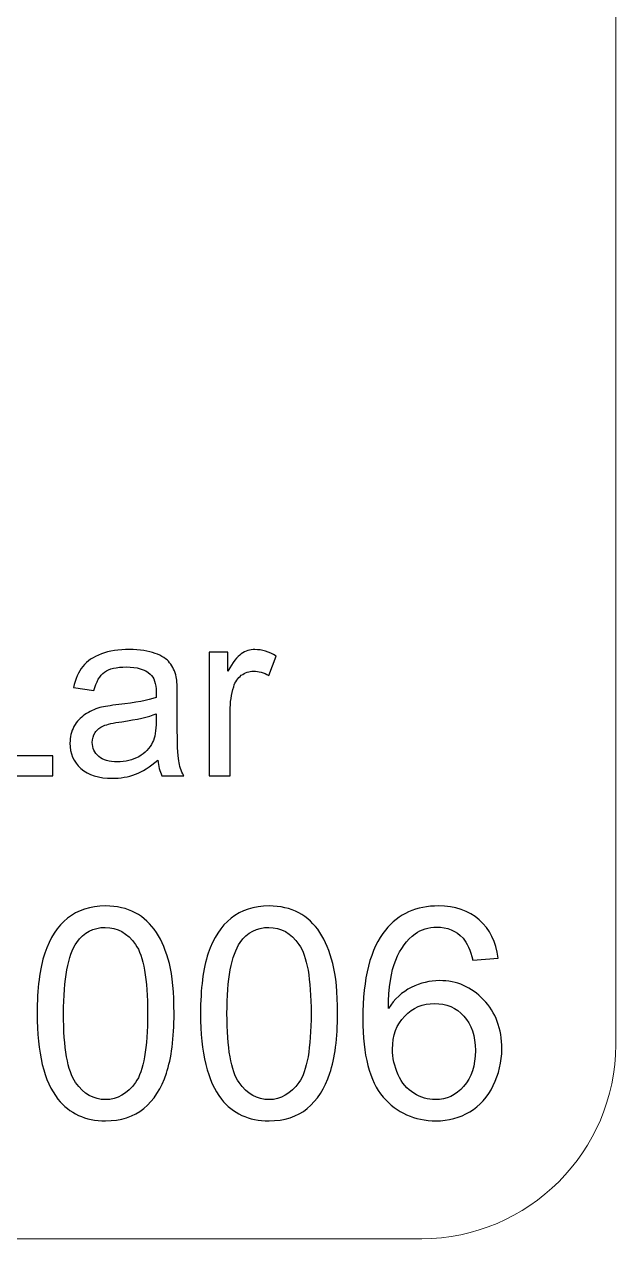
# Model space of a CAD drawing. Header units: millimetres. Extents: x -19.9 to 19.9, y -20 to 19.8.
# Drawn here: x 10.57 to 19.9, y -20 to -0.85 of the extents above; entities that cross this region are included whole.
import ezdxf

# ---------------------------------------------------------------- set-up
doc = ezdxf.new("R2010")
doc.units = ezdxf.units.MM
doc.header["$MEASUREMENT"] = 0
doc.layers.add('Layer 1', color=7, linetype='Continuous')

msp = doc.modelspace()

# ---------------------------------------------------------------- linework, layer by layer
at = {"layer": 'Layer 1', "color": 250, "lineweight": 9}
msp.add_open_spline([(16.8405, 19.7999), (16.8405, 19.7999), (-16.8405, 19.7999), (-16.8405, 19.7999), (-18.5232, 19.7999), (-19.9, 18.4231), (-19.9, 16.7404), (-19.9, 16.7404), (-19.9, -16.9405), (-19.9, -16.9405), (-19.9, -18.6232), (-18.5232, -20), (-16.8405, -20), (-16.8405, -20), (16.8405, -20), (16.8405, -20), (18.5232, -20), (19.9, -18.6232), (19.9, -16.9405), (19.9, -16.9405), (19.9, 16.7404), (19.9, 16.7404), (19.9, 18.4231), (18.5232, 19.7999), (16.8405, 19.7999)], degree=3, knots=[0, 0, 0, 0, 0.125, 0.125, 0.125, 0.25, 0.25, 0.25, 0.375, 0.375, 0.375, 0.5, 0.5, 0.5, 0.625, 0.625, 0.625, 0.75, 0.75, 0.75, 0.875, 0.875, 0.875, 1, 1, 1, 1], dxfattribs=at)
at = {"layer": 'Layer 1', "color": 240}
for points, knots in [([(9.3445, -12.6972), (9.3445, -12.6972), (9.3445, -10.0098), (9.3445, -10.0098), (9.3445, -10.0098), (9.701, -10.0098), (9.701, -10.0098), (9.701, -10.0098), (9.701, -12.3819), (9.701, -12.3819), (9.701, -12.3819), (11.0223, -12.3819), (11.0223, -12.3819), (11.0223, -12.3819), (11.0223, -12.6972), (11.0223, -12.6972), (11.0223, -12.6972), (9.3445, -12.6972), (9.3445, -12.6972)], [0, 0, 0, 0, 0.1666667, 0.1666667, 0.1666667, 0.3333333, 0.3333333, 0.3333333, 0.5, 0.5, 0.5, 0.6666667, 0.6666667, 0.6666667, 0.8333333, 0.8333333, 0.8333333, 1, 1, 1, 1]), ([(12.6776, -12.4532), (12.5537, -12.5583), (12.4373, -12.6296), (12.3247, -12.6747), (12.2121, -12.716), (12.0882, -12.7385), (11.9607, -12.7385), (11.7466, -12.7385), (11.5816, -12.686), (11.4652, -12.5809), (11.3488, -12.4795), (11.2925, -12.3444), (11.2925, -12.183), (11.2925, -12.0892), (11.315, -11.9991), (11.3563, -11.9202), (11.4014, -11.8414), (11.4577, -11.7814), (11.529, -11.7325), (11.6003, -11.6838), (11.6791, -11.65), (11.7654, -11.6237), (11.833, -11.6087), (11.9306, -11.59), (12.062, -11.5749), (12.3284, -11.5449), (12.5236, -11.5074), (12.6513, -11.4623), (12.6513, -11.4173), (12.6513, -11.3873), (12.6513, -11.376), (12.6513, -11.2409), (12.6212, -11.1471), (12.5575, -11.0945), (12.4749, -11.0194), (12.3472, -10.9819), (12.182, -10.9819), (12.0244, -10.9819), (11.9118, -11.0082), (11.8368, -11.0645), (11.7617, -11.117), (11.7091, -11.2146), (11.6716, -11.3535), (11.6716, -11.3535), (11.3488, -11.3085), (11.3488, -11.3085), (11.3789, -11.1696), (11.4276, -11.0569), (11.4952, -10.9744), (11.5628, -10.8881), (11.6604, -10.8242), (11.7879, -10.7755), (11.9156, -10.7304), (12.062, -10.7079), (12.2309, -10.7079), (12.396, -10.7079), (12.5311, -10.7267), (12.6363, -10.768), (12.7413, -10.8055), (12.8164, -10.8543), (12.8652, -10.9144), (12.914, -10.9744), (12.9478, -11.0495), (12.9703, -11.1395), (12.9815, -11.1958), (12.9853, -11.2971), (12.9853, -11.4436), (12.9853, -11.4436), (12.9853, -11.8789), (12.9853, -11.8789), (12.9853, -12.1868), (12.9928, -12.3782), (13.0078, -12.4607), (13.019, -12.5433), (13.0453, -12.6222), (13.0866, -12.6972), (13.0866, -12.6972), (12.7413, -12.6972), (12.7413, -12.6972), (12.7075, -12.6259), (12.6888, -12.5471), (12.6776, -12.4532)], [0, 0, 0, 0, 0.037037, 0.037037, 0.037037, 0.0740741, 0.0740741, 0.0740741, 0.1111111, 0.1111111, 0.1111111, 0.1481481, 0.1481481, 0.1481481, 0.1851852, 0.1851852, 0.1851852, 0.2222222, 0.2222222, 0.2222222, 0.2592593, 0.2592593, 0.2592593, 0.2962963, 0.2962963, 0.2962963, 0.3333333, 0.3333333, 0.3333333, 0.3703704, 0.3703704, 0.3703704, 0.4074074, 0.4074074, 0.4074074, 0.4444444, 0.4444444, 0.4444444, 0.4814815, 0.4814815, 0.4814815, 0.5185185, 0.5185185, 0.5185185, 0.5555556, 0.5555556, 0.5555556, 0.5925926, 0.5925926, 0.5925926, 0.6296296, 0.6296296, 0.6296296, 0.6666667, 0.6666667, 0.6666667, 0.7037037, 0.7037037, 0.7037037, 0.7407407, 0.7407407, 0.7407407, 0.7777778, 0.7777778, 0.7777778, 0.8148148, 0.8148148, 0.8148148, 0.8518519, 0.8518519, 0.8518519, 0.8888889, 0.8888889, 0.8888889, 0.9259259, 0.9259259, 0.9259259, 0.962963, 0.962963, 0.962963, 1, 1, 1, 1]), ([(13.4883, -12.6972), (13.4883, -12.6972), (13.4883, -10.7492), (13.4883, -10.7492), (13.4883, -10.7492), (13.7848, -10.7492), (13.7848, -10.7492), (13.7848, -10.7492), (13.7848, -11.0457), (13.7848, -11.0457), (13.8598, -10.9106), (13.9312, -10.8167), (13.995, -10.7755), (14.0588, -10.7304), (14.1302, -10.7079), (14.209, -10.7079), (14.3178, -10.7079), (14.4304, -10.7417), (14.5468, -10.813), (14.5468, -10.813), (14.4304, -11.117), (14.4304, -11.117), (14.3478, -11.072), (14.269, -11.0495), (14.1902, -11.0495), (14.1188, -11.0495), (14.0513, -11.072), (13.995, -11.1133), (13.9387, -11.1583), (13.8974, -11.2183), (13.8748, -11.2935), (13.8373, -11.4098), (13.8186, -11.5411), (13.8186, -11.68), (13.8186, -11.68), (13.8186, -12.6972), (13.8186, -12.6972), (13.8186, -12.6972), (13.4883, -12.6972), (13.4883, -12.6972)], [0, 0, 0, 0, 0.0769231, 0.0769231, 0.0769231, 0.1538462, 0.1538462, 0.1538462, 0.2307692, 0.2307692, 0.2307692, 0.3076923, 0.3076923, 0.3076923, 0.3846154, 0.3846154, 0.3846154, 0.4615385, 0.4615385, 0.4615385, 0.5384615, 0.5384615, 0.5384615, 0.6153846, 0.6153846, 0.6153846, 0.6923077, 0.6923077, 0.6923077, 0.7692308, 0.7692308, 0.7692308, 0.8461538, 0.8461538, 0.8461538, 0.9230769, 0.9230769, 0.9230769, 1, 1, 1, 1]), ([(12.6513, -11.7213), (12.5311, -11.7702), (12.351, -11.8113), (12.1108, -11.8452), (11.9757, -11.864), (11.8781, -11.8865), (11.8218, -11.909), (11.7654, -11.9352), (11.7242, -11.9691), (11.6904, -12.0178), (11.6604, -12.0629), (11.6453, -12.1154), (11.6453, -12.1717), (11.6453, -12.2618), (11.6791, -12.3331), (11.7466, -12.3931), (11.8142, -12.4494), (11.9118, -12.4795), (12.0395, -12.4795), (12.167, -12.4795), (12.2797, -12.4532), (12.3773, -12.3969), (12.4786, -12.3406), (12.5499, -12.2656), (12.595, -12.168), (12.6325, -12.0966), (12.6513, -11.9841), (12.6513, -11.8414), (12.6513, -11.8414), (12.6513, -11.7213), (12.6513, -11.7213)], [0, 0, 0, 0, 0.1, 0.1, 0.1, 0.2, 0.2, 0.2, 0.3, 0.3, 0.3, 0.4, 0.4, 0.4, 0.5, 0.5, 0.5, 0.6, 0.6, 0.6, 0.7, 0.7, 0.7, 0.8, 0.8, 0.8, 0.9, 0.9, 0.9, 1, 1, 1, 1]), ([(10.7742, -16.4483), (10.7742, -16.0542), (10.8159, -15.739), (10.8947, -15.4979), (10.9781, -15.2568), (11.0941, -15.0714), (11.2563, -14.9462), (11.4139, -14.8164), (11.6133, -14.7515), (11.8544, -14.7515), (12.0305, -14.7515), (12.1882, -14.7886), (12.3227, -14.8581), (12.4571, -14.9323), (12.5683, -15.0344), (12.6565, -15.1688), (12.7446, -15.3032), (12.8094, -15.4701), (12.8605, -15.6602), (12.9114, -15.8549), (12.9346, -16.1192), (12.9346, -16.4483), (12.9346, -16.8378), (12.8929, -17.153), (12.8141, -17.3895), (12.7353, -17.6306), (12.6147, -17.816), (12.4571, -17.9458), (12.2995, -18.0757), (12.0955, -18.1405), (11.8544, -18.1405), (11.5345, -18.1405), (11.2841, -18.0246), (11.1033, -17.7975), (10.8854, -17.5193), (10.7742, -17.0696), (10.7742, -16.4483)], [0, 0, 0, 0, 0.0833333, 0.0833333, 0.0833333, 0.1666667, 0.1666667, 0.1666667, 0.25, 0.25, 0.25, 0.3333333, 0.3333333, 0.3333333, 0.4166667, 0.4166667, 0.4166667, 0.5, 0.5, 0.5, 0.5833333, 0.5833333, 0.5833333, 0.6666667, 0.6666667, 0.6666667, 0.75, 0.75, 0.75, 0.8333333, 0.8333333, 0.8333333, 0.9166667, 0.9166667, 0.9166667, 1, 1, 1, 1]), ([(13.3519, -16.4483), (13.3519, -16.0542), (13.3936, -15.739), (13.4724, -15.4979), (13.5559, -15.2568), (13.6718, -15.0714), (13.8341, -14.9462), (13.9917, -14.8164), (14.1911, -14.7515), (14.4322, -14.7515), (14.6083, -14.7515), (14.7659, -14.7886), (14.9004, -14.8581), (15.0349, -14.9323), (15.1461, -15.0344), (15.2342, -15.1688), (15.3223, -15.3032), (15.3872, -15.4701), (15.4382, -15.6602), (15.4892, -15.8549), (15.5124, -16.1192), (15.5124, -16.4483), (15.5124, -16.8378), (15.4707, -17.153), (15.3919, -17.3895), (15.3131, -17.6306), (15.1925, -17.816), (15.0349, -17.9458), (14.8772, -18.0757), (14.6733, -18.1405), (14.4322, -18.1405), (14.1123, -18.1405), (13.8618, -18.0246), (13.6811, -17.7975), (13.4631, -17.5193), (13.3519, -17.0696), (13.3519, -16.4483)], [0, 0, 0, 0, 0.0833333, 0.0833333, 0.0833333, 0.1666667, 0.1666667, 0.1666667, 0.25, 0.25, 0.25, 0.3333333, 0.3333333, 0.3333333, 0.4166667, 0.4166667, 0.4166667, 0.5, 0.5, 0.5, 0.5833333, 0.5833333, 0.5833333, 0.6666667, 0.6666667, 0.6666667, 0.75, 0.75, 0.75, 0.8333333, 0.8333333, 0.8333333, 0.9166667, 0.9166667, 0.9166667, 1, 1, 1, 1]), ([(18.0484, -15.5767), (18.0484, -15.5767), (17.645, -15.6092), (17.645, -15.6092), (17.6079, -15.447), (17.557, -15.3311), (17.492, -15.2615), (17.3808, -15.1409), (17.2417, -15.0853), (17.0795, -15.0853), (16.9496, -15.0853), (16.8337, -15.1224), (16.7363, -15.192), (16.6066, -15.2893), (16.5046, -15.4238), (16.4303, -15.6046), (16.3562, -15.7807), (16.3191, -16.0404), (16.3144, -16.3695), (16.4118, -16.2212), (16.5323, -16.1099), (16.6761, -16.0357), (16.8198, -15.9662), (16.9681, -15.9291), (17.1212, -15.9291), (17.3947, -15.9291), (17.6265, -16.031), (17.8166, -16.2304), (18.0066, -16.4298), (18.104, -16.6894), (18.104, -17.0047), (18.104, -17.2133), (18.0577, -17.408), (17.9696, -17.5842), (17.8814, -17.765), (17.7563, -17.9041), (17.5987, -17.9969), (17.4411, -18.0942), (17.2648, -18.1405), (17.0655, -18.1405), (16.727, -18.1405), (16.4489, -18.0154), (16.231, -17.765), (16.0177, -17.5147), (15.9111, -17.1021), (15.9111, -16.5318), (15.9111, -15.8874), (16.0316, -15.4238), (16.2681, -15.1317), (16.4767, -14.8766), (16.7549, -14.7515), (17.1072, -14.7515), (17.3668, -14.7515), (17.5802, -14.8257), (17.747, -14.9694), (17.914, -15.1177), (18.016, -15.3171), (18.0484, -15.5767)], [0, 0, 0, 0, 0.0526316, 0.0526316, 0.0526316, 0.1052632, 0.1052632, 0.1052632, 0.1578947, 0.1578947, 0.1578947, 0.2105263, 0.2105263, 0.2105263, 0.2631579, 0.2631579, 0.2631579, 0.3157895, 0.3157895, 0.3157895, 0.3684211, 0.3684211, 0.3684211, 0.4210526, 0.4210526, 0.4210526, 0.4736842, 0.4736842, 0.4736842, 0.5263158, 0.5263158, 0.5263158, 0.5789474, 0.5789474, 0.5789474, 0.6315789, 0.6315789, 0.6315789, 0.6842105, 0.6842105, 0.6842105, 0.7368421, 0.7368421, 0.7368421, 0.7894737, 0.7894737, 0.7894737, 0.8421053, 0.8421053, 0.8421053, 0.8947368, 0.8947368, 0.8947368, 0.9473684, 0.9473684, 0.9473684, 1, 1, 1, 1]), ([(11.1915, -16.4483), (11.1915, -16.9954), (11.2563, -17.3571), (11.3815, -17.5379), (11.5114, -17.7187), (11.669, -17.8067), (11.8544, -17.8067), (12.0398, -17.8067), (12.1975, -17.714), (12.3273, -17.5379), (12.4524, -17.3571), (12.5174, -16.9908), (12.5174, -16.4483), (12.5174, -15.9013), (12.4524, -15.5396), (12.3273, -15.3588), (12.2021, -15.178), (12.0398, -15.09), (11.8498, -15.09), (11.6643, -15.09), (11.5114, -15.1688), (11.4, -15.3264), (11.2609, -15.5304), (11.1915, -15.9013), (11.1915, -16.4483)], [0, 0, 0, 0, 0.125, 0.125, 0.125, 0.25, 0.25, 0.25, 0.375, 0.375, 0.375, 0.5, 0.5, 0.5, 0.625, 0.625, 0.625, 0.75, 0.75, 0.75, 0.875, 0.875, 0.875, 1, 1, 1, 1]), ([(13.7692, -16.4483), (13.7692, -16.9954), (13.8341, -17.3571), (13.9593, -17.5379), (14.0891, -17.7187), (14.2467, -17.8067), (14.4322, -17.8067), (14.6175, -17.8067), (14.7753, -17.714), (14.905, -17.5379), (15.0302, -17.3571), (15.0951, -16.9908), (15.0951, -16.4483), (15.0951, -15.9013), (15.0302, -15.5396), (14.905, -15.3588), (14.7798, -15.178), (14.6175, -15.09), (14.4275, -15.09), (14.242, -15.09), (14.0891, -15.1688), (13.9778, -15.3264), (13.8387, -15.5304), (13.7692, -15.9013), (13.7692, -16.4483)], [0, 0, 0, 0, 0.125, 0.125, 0.125, 0.25, 0.25, 0.25, 0.375, 0.375, 0.375, 0.5, 0.5, 0.5, 0.625, 0.625, 0.625, 0.75, 0.75, 0.75, 0.875, 0.875, 0.875, 1, 1, 1, 1]), ([(16.3794, -17.0093), (16.3794, -17.1484), (16.4118, -17.2829), (16.4675, -17.4127), (16.5277, -17.5424), (16.6111, -17.6399), (16.7178, -17.7047), (16.8245, -17.7743), (16.9357, -17.8067), (17.0563, -17.8067), (17.2324, -17.8067), (17.3808, -17.7372), (17.5014, -17.5982), (17.6265, -17.4591), (17.6867, -17.2689), (17.6867, -17.0325), (17.6867, -16.8007), (17.6265, -16.6199), (17.5059, -16.49), (17.3854, -16.3556), (17.2278, -16.2907), (17.0424, -16.2907), (16.8569, -16.2907), (16.6993, -16.3556), (16.5741, -16.49), (16.4443, -16.6199), (16.3794, -16.7961), (16.3794, -17.0093)], [0, 0, 0, 0, 0.1111111, 0.1111111, 0.1111111, 0.2222222, 0.2222222, 0.2222222, 0.3333333, 0.3333333, 0.3333333, 0.4444444, 0.4444444, 0.4444444, 0.5555556, 0.5555556, 0.5555556, 0.6666667, 0.6666667, 0.6666667, 0.7777778, 0.7777778, 0.7777778, 0.8888889, 0.8888889, 0.8888889, 1, 1, 1, 1])]:
    msp.add_open_spline(points, degree=3, knots=knots, dxfattribs=at)

doc.saveas('drawing.dxf')
